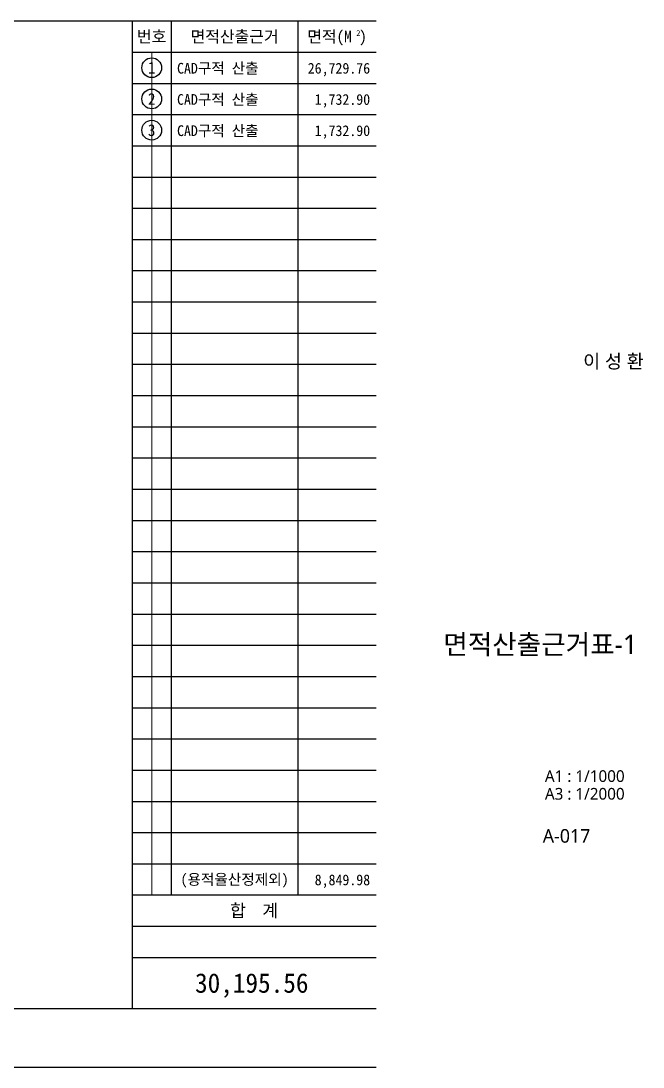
# Model space of a CAD drawing. Header units: millimetres. Extents: x 1877297 to 3504506, y 1389503 to 1925703.
# Drawn here: x 2505030 to 2664506, y 1389503 to 1657603 of the extents above; entities that cross this region are included whole.
import ezdxf
from ezdxf.enums import TextEntityAlignment as Align

# ---------------------------------------------------------------- set-up
doc = ezdxf.new("R2010")
doc.units = ezdxf.units.MM
doc.header["$LTSCALE"] = 5
doc.header["$MEASUREMENT"] = 0
doc.layers.get('0').update_dxf_attribs({"linetype": 'CONTINUOUS'})
for name, color, linetype, lineweight in [('A-BORD-TEXT', 3, 'CONTINUOUS', 25), ('A-MKXX-SYMB', 7, 'CONTINUOUS', 25), ('A-XXXX-TABL', 7, 'CONTINUOUS', 25), ('A-XXXX-TXT2', 3, 'CONTINUOUS', 25)]:
    doc.layers.add(name, color=color, linetype=linetype, lineweight=lineweight)
doc.layers.add('A-XXXX-NPLT', color=144, linetype='CONTINUOUS', lineweight=15, plot=False)
doc.styles.add('돋움체', font='')
doc.styles.add('맑은고딕', font='malgun.ttf')
doc.styles.get('돋움체').set_extended_font_data('DotumChe')

# ---------------------------------------------------------------- blocks, each defined once
blk = doc.blocks.new('면적산정틀')
at = {"layer": 'A-XXXX-NPLT'}
blk.add_line((2500, -8000), (2500, -224000), dxfattribs=at)
at = {"layer": 'A-XXXX-TABL'}
for p, q in [((-2500, 0), (-2500, -253100)), ((7500, 0), (7500, -224000)), ((40000, 0), (40000, -224000)), ((-2500, -8000), (60000, -8000)), ((-2500, -16000), (60000, -16000)), ((-2500, -24000), (60000, -24000)), ((-2500, -32000), (60000, -32000)), ((-2500, -40000), (60000, -40000)), ((-2500, -48000), (60000, -48000)), ((-2500, -56000), (60000, -56000)), ((-2500, -64000), (60000, -64000)), ((-2500, -72000), (60000, -72000)), ((-2500, -80000), (60000, -80000)), ((-2500, -88000), (60000, -88000)), ((-2500, -96000), (60000, -96000)), ((-2500, -104000), (60000, -104000)), ((-2500, -112000), (60000, -112000)), ((-2500, -120000), (60000, -120000)), ((-2500, -128000), (60000, -128000)), ((-2500, -136000), (60000, -136000)), ((-2500, -144000), (60000, -144000)), ((-2500, -152000), (60000, -152000)), ((-2500, -160000), (60000, -160000)), ((-2500, -168000), (60000, -168000)), ((-2500, -176000), (60000, -176000)), ((-2500, -184000), (60000, -184000)), ((-2500, -192000), (60000, -192000)), ((-2500, -200000), (60000, -200000)), ((-2500, -208000), (60000, -208000)), ((-2500, -216000), (60000, -216000))]:
    blk.add_line(p, q, dxfattribs=at)
at = {"layer": 'A-XXXX-TABL', "color": 2}
for p, q in [((-2500, -224000), (60000, -224000)), ((-2500, -232000), (60000, -232000)), ((-2500, -240000), (60000, -240000))]:
    blk.add_line(p, q, dxfattribs=at)
at = {"layer": 'A-XXXX-TXT2', "style": '돋움체'}
for s, height, p in [('번호', 3000, (2500, -4000)), ('면적산출근거', 3000, (23750, -4000)), ('면적(M )', 3000, (50000, -4000)), ('(용적율산정제외)', 2750, (23750, -220000)), ('합  계', 3250, (28750, -228000))]:
    blk.add_text(s, height=height, dxfattribs=at).set_placement(p, align=Align.MIDDLE_CENTER)
blk.add_text('2', height=1500, dxfattribs=at).set_placement((54948, -3856))

msp = doc.modelspace()

# ---------------------------------------------------------------- linework, layer by layer
at = {"layer": 'A-MKXX-SYMB'}
for centre in [(2538547, 1645602.8), (2538547, 1637602.8), (2538547, 1629602.8)]:
    msp.add_circle(centre, 2530.8, dxfattribs=at)
at = {"layer": 'A-XXXX-TABL'}
for p, q in [((1877297, 1657602.8), (2596047, 1657602.8)), ((1877297, 1404502.8), (2596047, 1404502.8)), ((1877297, 1389502.8), (2596047, 1389502.8))]:
    msp.add_line(p, q, dxfattribs=at)

# ---------------------------------------------------------------- block references
msp.add_blockref('면적산정틀', (2536047, 1657602.8))

# ---------------------------------------------------------------- texts
at = {"layer": 'A-BORD-TEXT', "style": '맑은고딕'}
for s, height, p in [('이 성 환', 3500, (2664682.5, 1568599.1)), ('A1 : 1/1000', 3000, (2659784, 1462571.6)), ('A3 : 1/2000', 3000, (2659784, 1458036.7)), ('A-017', 3500, (2650991.2, 1447000.4))]:
    msp.add_text(s, height=height, dxfattribs=at).set_placement(p, align=Align.RIGHT)
msp.add_text('면적산출근거표-1', height=5000, dxfattribs=at).set_placement((2638172, 1497827.8), align=Align.MIDDLE_CENTER)
at = {"layer": 'A-XXXX-TXT2', "style": '돋움체'}
for s, height, p in [('1', 3000, (2538547, 1645602.8)), ('2', 3000, (2538547, 1637602.8)), ('3', 3000, (2538547, 1629602.8)), ('30,195.56', 5000, (2564200, 1411052.8))]:
    msp.add_text(s, height=height, dxfattribs=at).set_placement(p, align=Align.MIDDLE_CENTER)
for p in [(2545047, 1644102.8), (2545047, 1636102.8), (2545047, 1628102.8)]:
    msp.add_text('CAD구적 산출', height=2750, dxfattribs=at).set_placement(p)
for s, p in [('26,729.76', (2594547, 1644102.8)), ('1,732.90', (2594547, 1636102.8)), ('1,732.90', (2594547, 1628102.8)), ('8,849.98', (2594547, 1436102.8))]:
    msp.add_text(s, height=2750, dxfattribs=at).set_placement(p, align=Align.RIGHT)

doc.saveas('drawing.dxf')
